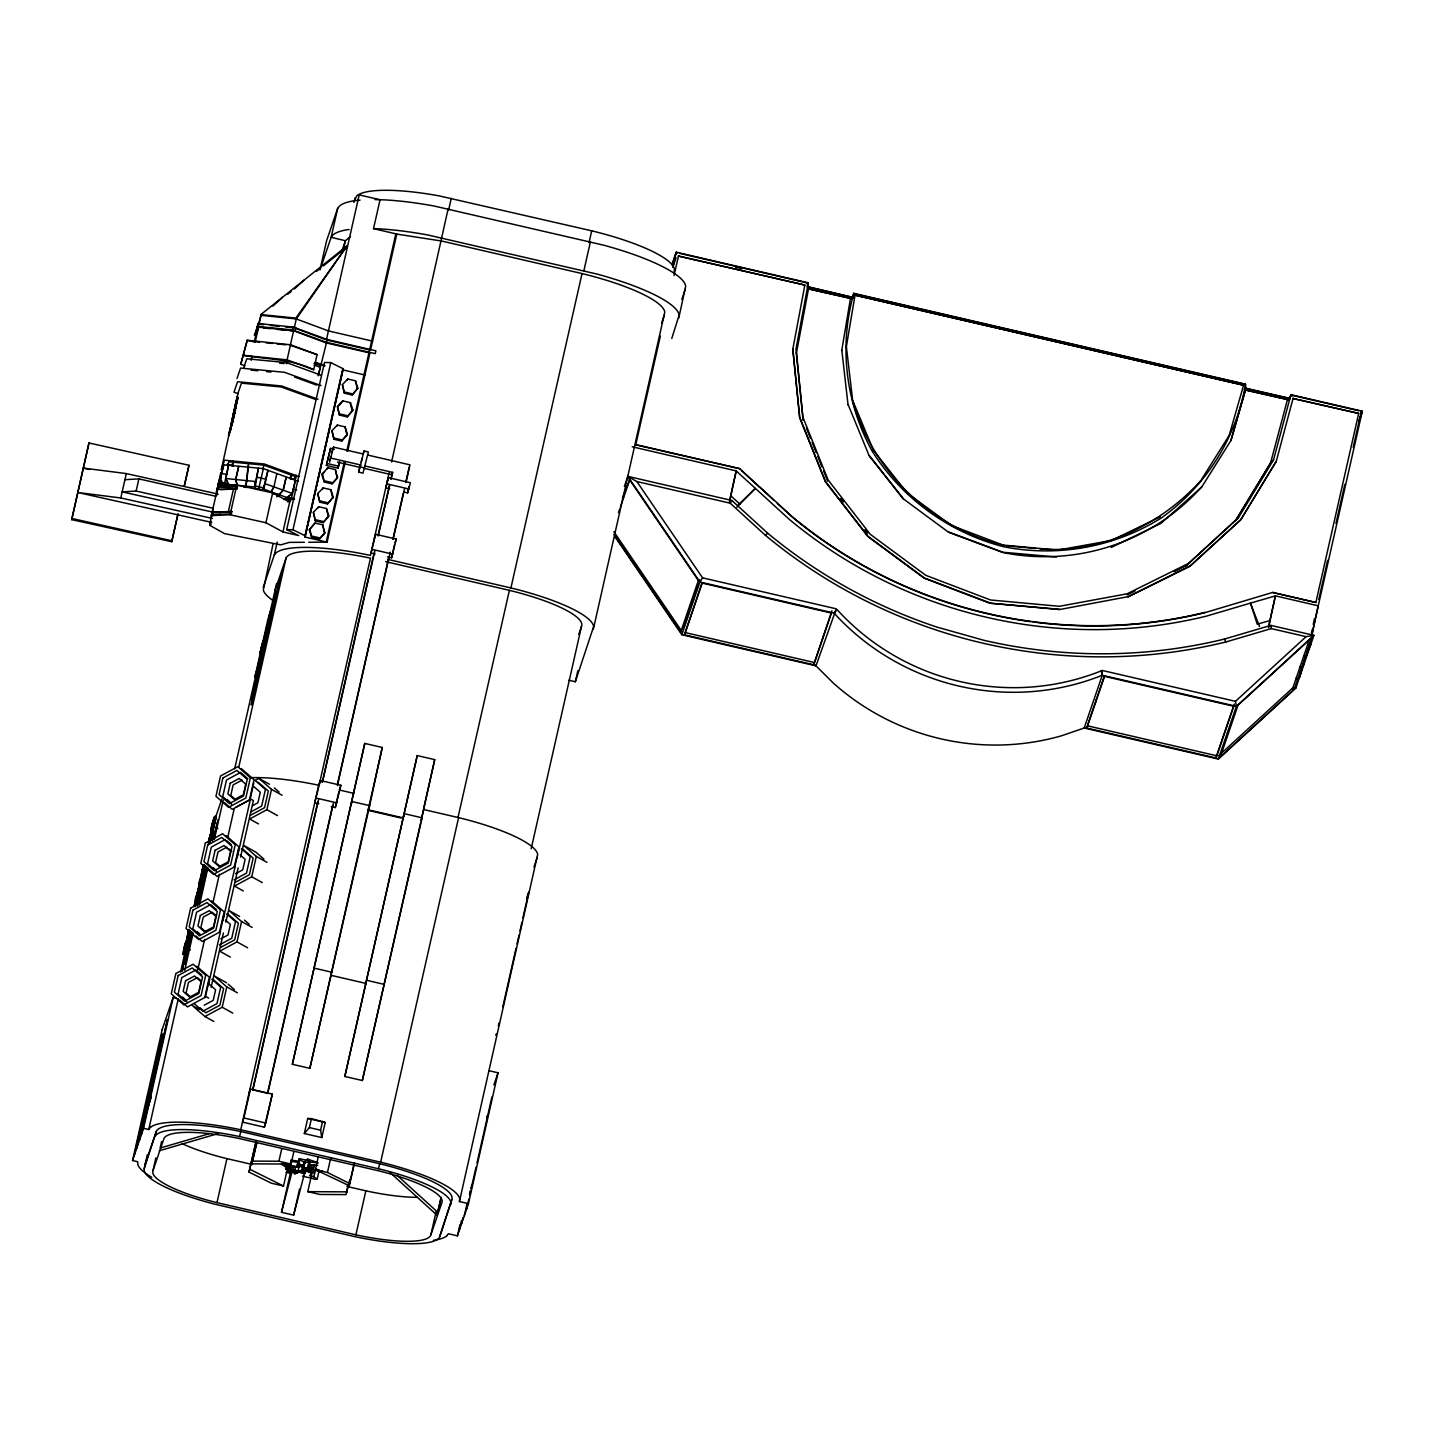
<?xml version="1.0" encoding="UTF-8"?>
<svg xmlns="http://www.w3.org/2000/svg" width="1434" height="1434" viewBox="0 0 1434 1434"><rect width="100%" height="100%" fill="white"/><g stroke="black" fill="none" stroke-linecap="round" stroke-linejoin="round"><path stroke-width="1.5" d="M1307.181 651.878L1309.063 646.34L1307.665 644.619M1300.082 672.582L1309.923 646.125A53.381 1.237 -77 0 1 1310.551 642.02M260.163 663.44L260.002 661.63L259.554 663.637C259.303 656.037 264.663 649.853 260.181 663.261M231.985 419.965L233.258 414.731L234.441 414.82L233.599 417.886L232.738 417.563M234.334 412.777L233.903 414.354L236.7 402.147L235.624 406.951M234.835 411.379L234.334 413.082L238.134 397.218L235.606 406.951M231.358 423.371L230.838 428.874L234.334 411.737M234.19 414.032L234.728 411.092M270.327 616.279L265.254 634.33L267.531 634.993L266.563 633.595L261.221 651.072M234.172 413.476L233.097 416.631L233.76 415.968M267.513 628.576L267.047 627.518L266.724 631.713M261.311 657.776C258.389 656.431 262.834 657.023 261.006 659.246M260.683 656.951L258.532 665.304L259.805 658.439L259.034 661.719L260.594 662.149M260.235 659.264L259.572 666.236L260.45 663.315L259.178 663.028L263.014 648.509L262.171 655.571M229.117 433.086L231.089 426.364L228.58 435.577L229.135 433.516M183.247 954.452C184.878 936.707 192.138 931.007 184.95 953.951C179.591 958.79 188.661 933.319 185.129 945.4M184.681 954.829L183.391 954.004M235.911 402.112L235.463 404.711L237.148 398.365M197.067 893.382C197.946 900.283 201.495 867.301 198.968 884.222M210.923 832.114C212.035 816.878 220.101 805.639 212.537 832.007C207.321 835.413 216.337 811.286 212.806 823.062M495.68 1035.151L496.325 1033.914M229.458 432.279L230.121 428.497M234.369 412.311L235.929 405.141L233.832 414.623L236.735 400.785M212.788 515.72L212.178 512.028L217.305 489.353L236.986 488.904L237.524 486.52L217.843 486.951L218.111 485.767L236.843 484.925L272.657 492.92L289.686 502.097M259.285 663.566L259.393 659.927L260.468 660.178C259.572 666.738 260.343 660.303 258.676 663.422L260.325 663.817M236.269 402.183L236.951 399.745M230.139 430.218L228.615 435.506M489.048 1070.696L498.046 1072.793L468.452 1203.628L459.436 1201.549L459.722 1199.003A92.152 20.309 12.7 0 0 380.655 1162.185L240.751 1129.759A95.809 21.116 12.7 0 0 150.445 1127.303M459.436 1201.549L537.678 854.467A92.152 20.309 12.7 0 0 458.593 817.631L423.622 809.529L421.058 820.857L434.717 759.626L417.24 755.575L365.509 984.513L365.885 983.401L330.913 975.299M568.832 680.236L575.339 681.742L593.658 626.479M593.371 629.096L664.784 312.11A96.436 21.241 12.7 0 0 582.043 273.571L441.6 241.02L395.802 233.957L346.759 451.154M674.159 271.976L674.464 269.359A96.436 21.241 12.7 0 0 591.722 230.82L439.252 195.902A100.075 22.048 12.7 0 0 356.887 195.705L353.678 202.015M671.775 338.478L679.142 315.068A111.189 24.503 12.7 0 0 597.351 274.145L427.655 234.943A114.774 25.292 12.7 0 0 377.375 228.759L373.521 228.651L380.064 199.738L359.199 194.899L326.396 339.93L370.546 350.165L396.806 234.047L373.521 228.651M678.802 317.972L685.685 286.155A111.189 24.503 12.7 0 0 603.893 245.232L434.197 206.03A114.774 25.292 12.7 0 0 383.918 199.846L375.009 199.595M265.828 633.989L264.932 638.363L265.953 638.704L266.204 636.839L265.129 636.588L260.414 652.649L260.934 650.462M230.946 425.45L230.265 430.128M233.581 415.932L231.967 421.829M232.756 421.13L232.577 422.779L234.011 415.197L233.258 415.752M231.824 421.453L233.258 414.784M259.93 660.393L260.056 659.371L260.163 661.164M259.052 673.908L265.075 644.368L259.124 673.926L260.02 667.276M254.732 487.004L255.503 481.394L254.732 487.004L239.406 485.517M233.527 416.559L232.38 420.628L234.28 414.623L233.401 413.494M234.029 415L235.158 409.228M265.666 636.714L265.398 638.578L266.365 634.115M260.432 651.359L262.547 651.878L259.787 661.397L259.375 660.447L259.608 663.942M259.787 661.397L259.572 661.845M235.104 407.758L235.785 403.115M232.344 420.037C234.997 412.293 230.193 428.479 231.699 421.435M232.595 420.628L232.989 419.176M230.677 430.415L232.684 419.212M232.72 419.678L233.115 418.226M232.326 419.194L231.95 423.191L233.15 415.86M235.266 405.732L233.222 414.336M235.194 409.497L235.481 408.278L233.903 414.354L235.033 411.379M235.319 408.385L233.903 413.171M229.368 434.377L229.476 433.158M254.212 694.952L259.948 667.258M236.574 399.71L235.588 405.284M260.002 661.63L259.733 665.519M262.117 653.133L260.074 652.9L260.934 649.548L263.121 651.018C259.679 666.541 260.163 654.621 261.615 653.259M263.014 648.509L261.257 658.17L260.002 659.013M262.924 647.469L261.382 647.11L261.741 646.053L263.211 646.393L263.659 649.19L261.329 647.415M471.804 1184.538L471.105 1188.947L476.016 1167.276M235.624 405.517L235.606 403.635M272.568 611.045L267.118 635.119L265.182 634.778L270.417 614.361M262.978 651.161L263.533 647.935M265.756 638.327L266.348 634.581L267.549 634.688M266.581 633.989L269.18 623.234L268.104 622.983L268.785 619.56M262.978 641.715L265.702 641.392L265.469 642.773L263.838 642.396L264.932 637.216L266.706 636.481L268.283 629.347M269.879 619.811L270.291 617.857L269.287 617.624M271.169 616.011L270.148 620.384L268.732 619.99M258.676 663.422L259.644 660.178L260.253 660.877M259.679 662.347L259.106 663.637L263.085 648.06M260.504 657.776L261.687 652.578M261.777 651.699L260.558 659.73C259.446 656.844 263.605 646.286 259.07 662.203M260.414 658.027L261.92 653.886L259.321 665.197M262.547 651.878L260.791 658.493L261.633 654.962M234.136 414.713L233.186 414.91M234.764 407.579L235.212 405.947M236.628 400.57L237.184 396.931M231.071 424.141L231.681 422.725M233.419 416.147L233.599 415.053M841.74 350.523L850.487 298.415L853.499 295.099M846.311 347.028L855.023 295.171L1243.583 385.226L1229.063 435.739M178.085 513.641L171.739 541.693L71.7 519.646L88.98 442.963L188.983 465.279L184.43 485.588M88.98 442.963L71.7 519.646M171.739 541.693L177.762 514.824M304.402 542.285L289.274 542.393L280.759 544.866L224.564 533.645L209.74 525.292L211.64 514.412L231.322 513.981L231.86 511.579L212.178 512.028L211.318 517.082M212.465 512.046L213.11 508.245L136.14 491.055L122.177 491.88L212.465 512.046L211.712 515.398M217.305 489.353L216.462 494.407L217.753 494.694M216.588 494.497L218.111 485.767M231.824 422.689L234.835 407.722M263.928 642.414L264.161 641.052L258.461 665.663L259.769 665.304M233.599 415.412L234.1 413.709M229.135 435.04L229.01 433.875M235.803 407.184L234.979 406.324L235.785 407.184L232.792 420.449L232.756 416.702M263.48 644.242L263.713 643.059L265.254 643.4M265.165 643.382L265.021 644.601L262.35 644.171L262.709 642.468L264.286 642.701M203.7 864.594L200.509 878.128L203.323 865.096L201.656 873.163L203.126 873.485M195.508 899.512C194.468 897.326 197.982 893.812 197.641 897.218M199.38 889.51L201.334 880.763L199.864 880.386M208.306 843.3C208.611 842.099 210.045 830.985 211.479 836.058M210.762 840.252L215.172 819.603L213.702 819.226M804.85 285.061L678.443 256.059L804.85 285.061L792.787 349.34L799.634 417.635L825.375 481.734L868.018 536.692L924.267 578.243L989.765 603.176L1059.475 609.575L1128.074 596.669L1190.095 565.964L1240.822 519.592L1276.368 461.121M796.408 353.248L808.543 288.592L808.023 284.613M232.487 418.405L233.778 415.968L232.81 419.14M237.166 398.509L237.327 396.232M235.75 407.399L234.925 406.521M187.047 938.625L186.277 941.977M198.609 893.203L202.337 877.805L200.868 877.429L197.229 892.844L198.806 893.454M215.405 819.979C218.183 816.107 213.182 814.96 213.953 819.656M258.694 663.279L260.683 663.781L259.662 667.652L256.471 677.278L255.001 676.938L255.646 673.765L257.188 674.123M257.098 674.105L256.543 677.296L256.991 674.518L255.539 674.177L267.549 621.065L269.018 621.406L263.892 644.529L264.214 642.683M271.098 610.705L271.635 607.944L273.177 608.303L272.639 611.063L271.098 610.705L265.577 634.76M1268.481 626.999L1275.435 595.881L1318.276 605.811A51.983 1.201 -77 0 0 1312.235 633.667M251.255 704.721L256.077 679.071L252.025 698.537M232.864 418.889L232.416 420.538M188.589 930.11L186.689 939.252L188.947 930.003M234.065 412.813L234.8 408.887M234.71 411.863L235.552 406.414L231.932 423.173M271.42 608.876L270.883 611.547L272.424 611.906L272.872 609.199L271.42 608.876L268.409 617.624L269.95 617.982M729.422 501.703L736.216 470.908L632.197 446.799M236.933 399.799L236.682 398.598M234.728 409.963L234.853 408.654L234.531 409.712M235.051 409.192L234.835 410.178M234.226 414.534L233.599 417.886M233.975 414.569L233.258 417.724M263.82 644.511L264.179 642.808M264.25 641.231L265.344 635.907L265.38 639.636M236.305 400.265L236.753 398.939M235.983 403.904L235.624 405.804M160.698 1047.412L159.766 1051.803L162.49 1040.475L161.558 1044.866M259.805 658.439L260.146 656.826M264.806 639.94L267.047 627.518M264.25 643.041L264.125 644.995L264.573 643.113M259.644 665.788L260.88 659.945L259.231 665.842M486.753 1118.717L487.363 1115.795L486.933 1117.068M194.11 906.109L196.404 895.676M186.223 948.053L187.262 943.088M188.661 937.029L188.123 939.629L189.611 933.642M189.001 929.357L187.818 934.305L189.288 934.645L190.077 930.845M196.261 903.151L197.39 898.347M202.104 878.038L202.499 875.869M203.52 871.603L204.56 866.638M262.35 644.171L262.745 642.342M262.512 648.724L263.067 646.537L262.512 648.724L263.695 648.957M267.71 626.622L270.094 615.76M261.436 657.22L262.494 652.237M263.282 648.903L263.533 647.326M264.609 642.575L265.81 634.921M268.463 627.429L269.377 623.593L268.301 623.342L266.921 629.096L268.104 629.885L265.971 638.596L264.896 638.453L270.578 615.311M271.349 615.491L268.158 626.819M271.205 616.817L264.698 644.565M233.061 416.756L232.631 418.943L233.33 417.043M209.346 838.352L210.242 834.516M200.419 884.563L201.334 880.763M210.798 838.693L211.354 836.13M214.258 823.403L215.172 819.603M259.249 661.271L260.63 655.195L260.11 657.202M264.824 640.371L262.207 653.904L264.824 640.371L266.24 641.07L263.444 654.191L260.432 653.42L259.751 654.711L261.741 646.053M265.971 638.596L266.903 634.24M263.444 654.191L266.061 640.657M231.806 424.052L231.053 427.368L232.738 419.821L231.86 420.736M233.652 413.064L234.907 413.046M231.071 427.386L232.559 420.413L232.272 421.345M181.831 969.993L190.579 931.042M251.344 704.739L256.023 682.512M228.974 434.394L229.046 433.409M231.501 423.908L231.43 424.303M364.774 743.421L292.357 1064.297L309.852 1068.348L369.649 805.639L382.251 747.472L364.774 743.421L292.357 1064.297M417.24 755.575L344.823 1076.468L362.318 1080.519L422.098 817.81L404.621 813.759L403.187 817.9L368.215 809.798M220.728 473.059L216.444 491.916L221.625 471.983M217.825 486.323L222.844 468.434M221.392 476.375L220.746 479.314L223.722 485.086L223.005 487.166L219.456 481.573L218.631 483.957L221.069 487.488L219.133 484.065L222.36 468.326M298.415 481.376L263.372 468.613L223.561 464.777L219.294 483.634L226.662 486.054M234.71 413.494L233.527 413.117L235.194 412.006L234.692 410.142M223.561 464.777L221.23 474.797L221.625 473.614L226.823 474.242M251.147 360.382L252.043 356.277M284.04 499.552L292.464 493.529L264.77 483.581L267.943 470.28L264.071 487.954L262.207 489.819L254.947 488.187L258.407 468.129L255.718 481.537L225.64 478.508L228.454 484.459L224.672 482.935L228.544 465.243L225.855 478.651L228.454 484.459L237.219 485.301L235.803 479.619L238.707 466.355L235.588 479.476L237.219 485.301M232.774 465.835L233.706 461.587M245.985 486.162C248.584 459.238 249.946 455.922 245.985 486.162L247.383 487.47L243.583 487.094M263.067 468.757L263.999 464.526M263.372 468.613L258.729 488.564M286.442 363.86L287.105 359.665M273.912 486.915L271.187 491.826L273.912 486.915L276.816 473.65M272.639 493.637L279.236 494.766L283.054 490.231L286.226 476.948L283.323 490.195L276.708 496.881M290.887 478.902L291.819 474.654M287.284 497.688L291.514 497.957L295.368 480.282L292.195 493.565L287.284 497.688L263.139 488.886L264.232 485.355M318.384 375.493L320.194 367.301L314.189 365.114M230.444 427.153L230.569 428.21M191.762 931.975L184.878 963.989L192.568 932.584M258.245 668.692L253.047 692.514L258.425 668.119M251.954 698.519L256.041 680.164M235.015 408.457L234.871 406.79M211.712 522.388L77.777 492.489L120.797 497.974L126.317 473.578L217.896 494.031M136.14 491.055L138.901 478.884L215.817 496.272M184.233 486.234L188.983 465.279M233.527 412.974L234.835 413.189M211.64 514.412L211.372 515.595L230.103 514.752L265.917 522.747L282.946 531.924L298.72 535.581L286.692 529.63L324.496 362.479L330.788 362.605L343.21 368.771L305.03 537.033L327.095 542.142L345.271 461.838M209.74 525.292L210.708 521.044M211.605 514.591L212.59 514.824L213.128 512.44L231.86 511.579M218.273 489.765L218.81 487.363L237.524 486.52M255.037 335.592L258.138 323.492L293.145 327.095L327.275 339.517L375.887 350.792L375.242 353.642L326.629 342.385L292.5 329.963L257.493 326.36L254.481 335.197L255.754 335.484L258.622 327.149L293.629 330.734L295.081 330.555L295.727 327.687L293.145 327.095L292.5 329.963L294.185 331.129L289.811 330.68M254.356 341.722L257.224 329.049M244.945 365.867L240.769 364.272L247.222 340.288L255.162 342.134L258.622 327.149L257.331 326.844L258.138 323.492L259.823 324.658M230.103 514.752L236.843 484.925M257.977 323.976L259.267 324.263L260.863 314.548L347.064 245.841L296.3 318.94L294.275 327.884L324.389 339.177M290.493 344.752L317.075 354.628L313.67 369.721L287.087 359.844L290.493 344.752L247.222 340.288L240.769 364.272M265.917 522.747L272.657 492.92M337.689 208.36L331.146 237.291L319.997 269.861L326.54 240.93L337.689 208.36L339.75 205.815A114.774 25.292 12.7 0 1 355.65 200.545L360.042 200.151M151.753 1177.278A95.809 21.116 12.7 0 1 137.772 1164.354L137.682 1161.737L132.537 1160.536L162.15 1029.666M134.204 1155.643L162.58 1033.968L136.696 1148.401M272.245 599.986A100.075 22.048 12.7 0 1 263.318 590.127L273.087 543.737M139.439 1140.353L167.509 1019.556L141.625 1133.971M132.537 1160.536L143.561 1128.307L173.173 997.472L176.597 998.261M263.211 587.402L274.27 555.083L277.228 541.998M343.407 249.462L345.397 240.733L350.488 236.52M354.162 201.925L355.058 197.982M180.612 972.019L187.012 943.662M187.997 939.306L189.969 930.576M195.4 906.593L198.358 893.507M199.344 889.152L201.334 880.422M202.319 876.066L204.291 867.337M209.705 843.353L215.638 817.183L221.84 799.061M196.458 905.033L205.295 866.011M191.367 931.67L182.19 971.194M197.265 905.643L206.084 866.638M211.963 840.611L213.935 831.953L211.174 840.001M197.659 905.947L206.478 866.943M212.375 840.933L218.076 819.854L213.648 839.374M282.946 531.924L290.672 497.723M294.615 480.3L295.601 475.945M318.294 375.69L327.275 339.517L326.396 339.93M198.95 904.406L207.285 867.552M143.561 1128.307L148.724 1129.49L178.318 998.656M184.735 970.316L193.124 933.247M199.541 904.89L207.912 867.821M214.329 839.482L223.22 800.226M260.432 653.42L259.733 656.073M263.282 640.801L262.798 642.862M145.479 1165.878A87.886 19.359 12.7 0 1 145.372 1163.44L156.36 1131.336A87.886 19.359 12.7 0 1 240.751 1131.534L379.651 1163.727A84.283 18.57 12.7 0 1 451.746 1199.81L439.629 1236.933A87.886 19.359 12.7 0 1 355.256 1236.735L216.337 1204.542A87.886 19.359 12.7 0 1 144.242 1168.477L147.344 1154.711M234.674 768.767L267.208 624.919M268.194 620.563L276.583 583.513M258.461 665.663L259.303 663.422L255.001 676.938M267.584 633.111L268.086 631.068L266.545 630.709L265.487 636.32L266.007 634.366M256.614 675.575L261.884 652.99L260.199 652.398L260.916 651.645M266.473 634.473L265.505 637.556M260.235 654.012L262.547 654.549L260.97 658.152M267.047 635.101L259.554 668.495L258.012 668.136M144.242 1168.477L156.36 1131.336M238.761 767.19L286.101 557.951A87.886 19.359 12.7 0 1 370.474 558.149L319.19 784.81M305.406 535.904L292.984 529.738L330.788 362.605M197.802 969.671L204.668 939.27M213.021 902.362L219.402 874.148M227.755 837.241L234.136 809.027M153.026 1170.503L164.014 1138.417A78.942 17.387 12.7 0 1 238.958 1138.453L377.877 1170.646A75.285 16.581 12.7 0 1 441.833 1202.803L430.845 1234.889A75.518 16.634 12.7 0 1 355.901 1234.835L216.982 1202.642A75.482 16.634 12.7 0 1 153.026 1170.503L155.858 1157.937M161.594 1141.554L160.124 1148.06L208.772 1133.828M305.012 535.689L342.816 368.556M250.394 777.694L245.806 798.021L228.58 807.342L215.942 796.318L220.531 775.991L237.775 766.67L250.394 777.694A95.809 21.116 12.7 0 1 318.689 785.223L320.302 780.508L340.898 785.276L335.305 807.593L331.182 806.643M305.03 537.033L343.21 368.771M204.739 997.58L209.346 977.253L196.709 966.229M219.527 932.225L224.134 911.899L211.497 900.875M234.262 867.104L238.869 846.777L226.231 835.753M209.095 980.569L205.331 997.168L187.513 1006.901L179.626 1000M223.883 915.215L220.119 931.813L202.302 941.546L195.992 936.026M238.618 850.093L234.853 866.692L217.036 876.407L204.399 865.383M253.782 783.036L250.036 799.634L235.965 807.234M208.217 985.66L220.495 931.383M222.951 920.52L235.23 866.261M237.202 857.568L250.466 798.953L253.37 800.566L240.607 857.012M339.625 461.873L337.994 468.147L326.396 465.458L330.483 448.412L334.355 449.308M326.396 465.458L330.483 448.412M329.766 460.511L330.591 456.854M211.139 987.255L223.417 932.996M225.873 922.134L238.152 867.875M329.623 462.142L333.495 447.121L363.304 454.022M337.994 468.147L339.446 461.676M308.722 542.267L326.181 542.124L344.303 461.981M347.727 450.993L369.9 353.015L325.751 342.78L293.629 330.734L290.313 345.289L317.075 354.628M199.398 1009.446L192.335 1005.539L204.972 1016.545L222.198 1007.242L226.787 986.915L214.168 975.891L226.518 982.738M230.336 957.07L219.743 951.19L236.986 941.887L241.575 921.56L228.956 910.536L239.55 916.416M243.314 890.962L234.477 886.069L251.721 876.766L256.31 856.439L243.69 845.415L256.041 852.262L263.946 859.145M258.478 823.887L249.659 819.011L266.885 809.69L271.492 789.363L258.855 778.357L255.019 780.419M362.892 454.399L364.075 450.957L368.359 451.961L362.981 473.112L358.679 472.127L360.042 466.122M361.26 461.891L362.085 458.235M358.679 472.127L364.075 450.957M216.982 1202.642L226.948 1158.636A75.482 16.634 12.7 0 1 181.975 1143.579M448.143 208.79L391.59 462.035M389.152 472.862L370.474 555.388L358.446 553.004A100.075 22.048 12.7 0 0 276.099 552.825L274.27 555.083M448.591 210.135L451.28 198.268M240.751 1129.759L318.689 785.223M155.23 1136.373A87.886 19.359 12.7 0 1 239.603 1136.57L240.751 1131.534M375.134 553.954L371.012 553.004L375.654 534.308L396.25 539.076L391.607 557.772L387.485 556.822M389.743 488.743L385.764 487.829L388.506 477.665L410.393 482.738L407.65 492.902L403.671 491.97M243.905 1117.964L250.448 1089.033L272.317 1094.106L265.774 1123.037L264.358 1127.178L242.471 1122.105L243.905 1117.964L265.774 1123.037M318.832 803.775L314.709 802.825L320.302 780.508M252.581 1090.091L317.739 802.054M322.184 782.426L374.023 553.309M377.967 535.85L389.331 485.66M390.801 479.117L392.611 472.378L365.114 466.014M318.545 799.688L252.904 1089.894L267.782 1093.335L333.459 803.094M322.507 782.229L374.83 550.943M378.289 535.653L389.636 485.481M391.123 478.92L392.611 472.378M287.732 1167.384L283.52 1186.026L271.385 1183.211L249.014 1172.098L256.041 1141.034M249.014 1172.098L256.041 1142.432M267.459 1093.533L332.634 805.478M337.582 783.645L388.919 556.697M392.88 539.238L403.241 493.404M405.714 482.487L409.174 467.215M293.862 1151.61L291.048 1164.049L251.828 1163.852L256.525 1143.149M337.402 785.635L390.227 552.144M393.185 539.041L404.549 488.851M406.037 482.308L409.981 464.849L367.606 455.026M251.828 1163.852L256.991 1142.468M391.607 557.772L394.529 544.848M335.305 807.593L338.854 791.944M264.358 1127.178L272.317 1094.106M407.65 492.902L409.066 486.61M252.778 1161.11L278.913 1161.235L281.727 1148.813M285.599 1168.71L286.746 1163.673L288.27 1165.197L287.374 1169.302L285.599 1168.71L287.374 1169.302M309.852 1068.348L382.251 747.472M287.302 1171.99L288.431 1166.953L290.564 1166.935L289.417 1171.972L287.302 1171.99L290.564 1172.492L291.694 1167.473L288.431 1166.953M288.359 1171.972L289.489 1166.953L288.109 1166.326M290.564 1162.651L291.138 1160.142L298.702 1161.164L299.15 1162.454L290.708 1161.397L291.138 1160.142M305.209 1170.682L293.647 1215.118L281.512 1212.304L290.331 1173.335L286.101 1172.349M292.679 1171.47L293.809 1166.434M297.68 1170.377L297.107 1172.887L294.508 1171.686L295.637 1166.649L299.294 1167.097L299.276 1158.636L307.306 1160.393L308.776 1162.149L303.578 1162.454M290.69 1167.724L296.766 1166.702L297.627 1162.92M304.313 1133.523L307.718 1118.448L311.411 1118.628L325.213 1122.499L321.79 1137.574L304.313 1133.523L309.385 1127.59L311.411 1118.628M298.702 1161.164L299.276 1158.636M297.806 1172.904L293.128 1172.438L295.01 1174.177L298.093 1171.65L302.789 1172.098L303.363 1169.588L306.302 1167.76L304.259 1171.184L310.031 1172.008L311.178 1166.989M298.451 1170.879L298.864 1163.709L303.434 1165.842L304.277 1162.078L307.593 1159.138L317.004 1162.329M301.427 1171.345L294.777 1170.431L301.427 1171.345L302.986 1164.426M307.593 1159.138L309.941 1161.952L308.238 1169.499L303.506 1168.674L304.922 1162.382M293.647 1215.118L299.527 1189.127M304.044 1172.564L304.833 1168.674M305.245 1171.901L305.532 1170.646M308.238 1169.499L307.342 1168.441L309.045 1160.895M307.539 1170.556L308.955 1164.265M308.686 1172.134L309.457 1168.782M310.031 1172.008L310.766 1164.533M319.441 1170.467L315.534 1169.266L318.868 1171.614L317.165 1179.16L314.53 1179.286L311.572 1178.156L310.12 1175.683L311.841 1168.136M321.79 1137.574L320.589 1130.189L322.614 1121.227M312.755 1167.921L310.192 1167.043L310.891 1168.244L312.755 1167.921L314.566 1165.089L312.845 1171.739L314.673 1173.03L310.981 1171.901L312.845 1171.739M349.824 1179.411L346.06 1194.594L319.925 1194.468L307.79 1191.654L312.003 1173.012M317.165 1179.16L313.831 1176.812L318.133 1157.238M344.823 1076.468L365.885 983.401M327.454 1172.474L315.319 1169.66L349.125 1185.667L349.824 1183.606L327.454 1172.474L330.734 1157.973M423.55 809.045L434.717 759.626M362.318 1080.519L420.574 823.026M346.526 1192.514L348.408 1184.233M349.125 1185.667L353.804 1164.946M349.824 1183.606L354.521 1162.884M355.901 1234.835L365.849 1190.829A75.518 16.634 12.7 0 0 417.312 1197.336M450.617 1204.829A84.283 18.57 12.7 0 0 378.522 1168.764L379.651 1163.727M458.109 817.004L509.393 590.342L385.674 561.662M380.655 1162.185L458.593 817.631M593.64 626.479A96.436 21.241 12.7 0 0 510.916 587.94L582.043 273.571M589.033 242.669L591.704 230.82M583.889 270.685L590.432 241.754M430.845 1234.889L436.061 1211.838M389.474 1172.026L437.012 1215.19L440.919 1197.856M437.012 1215.19L441.385 1197.282M439.629 1236.933L451.746 1199.81M531.189 848.731L581.487 626.407A84.283 18.57 12.7 0 0 509.393 590.342M575.339 681.742L577.812 670.825M502.814 1006.758L516.043 948.232M517.029 943.895L519 935.219M519.968 930.899L521.94 922.223M522.908 917.885L528.805 891.876L526.726 897.917M672.797 267.351L676.221 252.205L808.346 282.839L795.942 349.233L803.13 420.216M635.818 444.594L739.836 468.703L635.728 444.863L660.357 336.094M674.016 275.597L678.533 255.79M446.655 1235.929L448.412 1233.742L457.428 1235.839L459.884 1224.923M459.095 1230.964L461.389 1220.782M461.569 1223.722L462.949 1217.609M464.329 1215.674L467.09 1203.467M466.516 1209.292L468.81 1199.129M469.725 1195.06L470.657 1190.991M477.002 1162.938L491.916 1096.974M684.484 634.814L702.194 583.1L831.433 613.053L813.723 664.767L684.484 634.814L701.997 582.885M806.571 283.627L808.346 282.839L807.109 286.459L853.929 297.663L807.611 286.925M850.487 298.415L808.435 288.861L852.262 298.72L853.786 293.361L854.987 294.848L1243.69 384.939L1245.465 384.133L1245.949 388.273L1230.981 440.435L1201.8 486.915L1160.877 523.428L1111.189 547.483M813.723 664.767L831.953 610.776M822.65 638.722L823.152 636.445M1086.829 728.06L1104.539 676.346L1233.778 706.281L1216.068 757.994L1086.829 728.06L1087.348 725.783L1216.588 755.736L1234.28 704.022M1095.737 702.015L1096.257 699.738M1292.088 396.16L1290.905 394.673L1289.22 399.996L1245.501 389.851L1230.892 440.722M1216.068 757.994L1216.588 755.736M1315.874 602.495L1273.051 592.565L1315.874 602.495L1358.679 413.422L1293.02 398.491L1358.679 413.422M1360.525 412.006L1362.3 411.217L1318.169 606.134A53.381 1.237 -77 0 0 1311.967 634.706M1318.796 599.43L1327.633 560.336M1335.986 523.41L1344.841 484.316M1353.194 447.408L1361.045 412.651M260.809 651.036L263.103 650.66M267.907 626.228L269.018 621.406M269.861 617.731L276.421 590.718L269.843 617.982L273.177 608.303L270.076 617.086M262.35 651.394L263.193 649.082M276.35 590.7L272.46 607.998L282.193 570.857M234.549 411.683L235.015 410.285L235.194 411.97M234.334 412.867L234.961 410.196M210.493 834.947L211.264 831.595L208.916 841.561M196.655 896.107L197.426 892.755L194.128 906.7M211.945 835.269L212.608 832.527M198.107 896.447L198.878 893.059M235.57 408.636L234.638 412.49M232.684 421.22L231.914 420.52M213.218 822.309L212.035 827.275L213.505 827.615L214.67 822.65M208.575 842.565L209.758 837.599M201.656 873.145L202.839 868.197M195.92 898.777L194.737 903.725L196.207 904.065M199.38 883.487L200.868 877.429M185.542 944.648L184.359 949.595L185.828 949.935M203.52 871.836L204.291 868.52M196.601 902.416L197.372 899.1M205.026 865.867L202.158 877.895M189.288 934.645L190.077 931.347M196.53 903.062L198.663 893.723M200.832 883.81L201.692 880.225M263.175 646.232L263.462 648.365M267.925 627.303L268.839 623.467L267.943 626.873M262.924 648.777L261.58 655.912M268.857 624.023L265.935 636.302L266.563 633.595M269.753 619.954L270.703 615.903M282.283 570.875L268.266 630.368M265.236 642.593L264.77 644.583L262.476 643.615M265.218 638.202L265.953 634.473M232.917 420.359L231.86 421.166M187.137 943.16L185.828 942.21M261.848 653.115L262.476 650.821M233.993 413.422L234.334 412.06M256.74 676.436L255.198 676.077L259.142 663.422M267.244 634.886L271.671 616.925M498.369 1025.902L499.086 1022.944M271.635 607.944L267.531 621.245L268.983 621.585M259.482 668.477L260.54 664.157L259.034 663.834L259.608 662.616M267.495 633.093L268.015 631.05M234.262 413.799L232.702 418.871L234.208 412.562M235.445 410.321L234.387 409.048M235.499 410.411L234.567 411.307M269.341 620.133L269.592 619.183M268.714 623.127L269.126 619.811L270.201 620.062M261.185 655.159L261.651 652.255L260.97 653.796M281.512 1212.304L292.518 1169.983M266.957 628.451L268.301 623.342M268.481 626.999L269.377 623.593M262.225 652.703L260.737 658.367M261.167 655.32L260.647 657.328L261.526 656.844M1289.22 399.996L1290.457 396.358L1287.481 399.53L1270.524 463.128L1235.678 520.47M1185.936 565.946L1238.438 517.692L1273.535 459.92L1290.905 394.673L1362.3 411.217L1359.02 420.771M1293.11 398.222L1276.26 461.389L1240.733 519.861L1190.005 566.251L1127.984 596.938M264.268 639.815L265.129 636.588M259.034 661.719L259.375 660.447M266.222 632.537L266.921 629.096M266.76 632.663L267.477 629.221M267.298 632.788L268.104 629.885M212.537 832.007L211.067 831.684M202.337 877.769L200.509 878.038L202.23 878.397M188.499 938.929L186.671 939.198L188.392 939.557M147.128 1107.55L138.811 1135.28L147.039 1108.858M151.072 1096.544L144.045 1120.008L151.341 1096.562M1287.481 399.53L1245.393 390.138M342.385 384.653L344.393 393.185L352.119 394.977L357.837 388.22L355.453 380.799L347.727 379.006L342.385 384.653L344.393 393.185M337.438 406.521L339.446 415.089L347.171 416.864L352.889 410.106L350.505 402.685L342.78 400.893L337.438 406.521L339.446 415.089M347.351 380.135L347.727 379.006M331.971 430.702L333.961 439.288L341.686 441.08L347.422 434.287L345.038 426.866L337.313 425.073L331.971 430.702L333.961 439.288M342.78 400.893L338.388 406.252M336.918 426.221L337.313 425.073M321.915 474.618L327.651 467.789L335.377 469.581L337.349 478.185L332.025 483.832L324.299 482.039L321.915 474.618L324.586 471.786M355.453 380.799L357.46 389.349M317.756 493.547L319.746 502.151L327.472 503.943L333.208 497.114L330.824 489.693L323.098 487.901L317.756 493.547L319.746 502.151M352.119 394.977L357.837 388.22M327.239 468.972L327.651 467.789M313.365 512.35L315.372 520.901L323.098 522.693L328.816 515.935L326.432 508.514L318.707 506.722L313.365 512.35L315.372 520.901M350.111 403.814L350.505 402.685M324.299 482.039L322.309 473.435M347.171 416.864L352.889 410.106M322.704 489.102L323.098 487.901M309.296 529.827L315.014 523.052L322.74 524.844L324.729 533.412L319.388 539.041L311.68 537.248L309.296 529.827L315.014 523.052M345.038 426.866L347.028 435.434M318.33 507.851L318.707 506.722M341.686 441.08L347.422 434.287M311.68 537.248L309.672 528.698M335.377 469.581L337.349 478.185M332.025 483.832L337.761 477.02M330.824 489.693L332.796 498.315M327.472 503.943L333.208 497.114M326.432 508.514L328.44 517.065M323.098 522.693L328.816 515.935M322.74 524.844L324.138 531.548M319.388 539.041L325.124 532.265M236.986 378.54L240.571 368.072L284.595 372.32L321.019 385.585M258.425 323.708L261.293 315.355L296.3 318.94L328.422 330.913L372.589 341.149L371.675 341.113M243.529 368.269L246.773 358.787L286.585 362.623L321.144 375.224M235.122 408.905L235.929 406.503M233.527 414.569L233.939 415.573M231.896 423.604L232.702 421.22M223.256 467.251L223.65 466.068M218.38 483.079L219.294 482.003M218.326 486.431L220.262 479.207M227.522 465.96L228.938 461.784L263.999 465.172L296.193 476.895L294.759 481.071M232.165 464.562L233.401 460.959M341.937 250.825L345.397 240.733L331.146 237.291L333.208 234.728A114.774 25.292 12.7 0 1 349.107 229.476M290.277 477.63L291.514 474.027M296.085 475.048L294.651 479.207L290.277 478.795M286.101 557.951L275.113 590.037A87.886 19.359 12.7 0 0 275.203 592.475M261.257 648.043L261.615 646.555M261.651 647.559L262.046 646.662M262.87 647.845L263.211 646.393M266.634 636.463L267.602 633.828M263.623 647.343L261.58 652.434L262.583 652.667M261.544 654.316L260.128 654.334M264.914 644.87L263.444 644.529M263.856 648.24L262.386 649.602M259.16 663.207L259.59 661.916M331.415 453.18L333.495 447.121M258.801 666.057L260.163 664.534M256.65 676.418L259.662 667.652L258.192 667.312M197.874 896.053L196.207 896.34M162.132 1029.702L173.173 997.472M387.18 481.537L388.506 477.665M374.435 537.911L375.654 534.308M395.031 542.679L396.25 539.076M340.898 785.276L339.284 789.991L353.678 793.325L353.105 794.974M249.014 1093.192L250.448 1089.033M351.115 804.635L352.155 801.588L369.649 805.639L368.036 810.335L400.946 817.972M675.826 253.854L672.098 264.734L673.586 265.057L676.059 257.833M661.683 322.919L664.48 314.727M681.813 299.383L685.344 289.041M620.384 507.062L630.297 478.114L622.41 498.315L623.665 497.49M618.484 512.601L619.739 508.98M578.727 634.42L581.487 626.407M533.95 867.068L537.392 856.994M493.923 1084.875L498.046 1072.793M469.474 1193.733L470.567 1190.543M457.428 1235.839L468.452 1203.628M613.86 534.344L680.648 632.197L698.358 580.483L699.613 579.677M682.62 629.311L698.914 581.738M702.57 577.848L836.273 608.823L815.982 665.842L681.867 634.76L699.935 582.007L702.57 577.848L636.857 481.555L627.823 476.357L624.74 485.355A51.983 1.201 -77 0 1 624.346 486.359M774.037 500.448L739.836 468.703M855.023 295.171L1243.583 385.226M989.765 603.176L1059.565 609.307M1306.105 636.66L1235.463 701.334L1102.28 670.467L1102.28 675.253L1084.212 728.006L1218.326 759.088L1295.834 688.123L1313.902 635.352L1270.829 625.385L1224.511 639.044A511.508 498.799 18.9 0 1 983.832 640.281L936.958 627.088A511.508 498.799 18.9 0 1 767.674 533.179L731.842 500.466L627.823 476.357L699.935 582.007L834.05 613.089A237.542 231.645 18.9 0 0 1102.28 675.253L1236.395 706.335L1313.902 635.352L1306.105 636.66L1271.277 628.594L1225.783 642.002A515.451 502.635 18.9 0 1 765.433 535.33L730.229 503.209L636.857 481.555M1088.03 723.776L1104.377 676.041M1218.326 759.088L1236.395 706.335L1235.463 701.334M1220.316 756.919L1238.026 705.205L1311.913 637.538L1294.203 689.252L1220.316 756.919L1218.972 755.503L1292.859 687.854L1309.403 639.528M1358.787 421.919L1361.888 412.849M1304.582 659.461L1303.452 665.394M263.139 488.886L264.77 483.581M730.229 503.209L731.842 500.466M1235.839 520.237L1270.632 462.841L1273.535 459.92M1200.473 481.179L1229.153 435.452M260.863 314.548L295.87 318.115L347.064 245.841M148.724 1129.49L150.48 1127.303M834.05 613.089L837.097 609.629A233.778 227.97 18.9 0 0 1101.204 670.879L1102.28 670.467M267.333 629.902L268.606 627.949M736.789 507.242L755.359 488.367L737.668 505.593M1238.438 517.692L1186.061 565.731L1174.159 571.772M765.433 535.33L767.674 533.179M1200.563 480.892C1160.16 525.149 1100.47 554.241 1039.883 548.828M1201.907 486.646C1152.04 542.518 1076.145 567.201 1002.85 552.538L948.627 532.301L903.689 499.104L869.291 455.564M272.89 306.105L282.426 297.376M287.804 294.221L291.12 291.586M294.436 288.933L303.972 280.204M316.466 271.402L319.907 268.66M323.349 265.899L347.494 246.666M626.138 487.417L627.393 486.592M680.648 632.197L681.903 631.39L613.86 531.673M303.434 1165.842L299.581 1165.842M242.095 780.06L233.15 784.9L230.766 795.458L235.678 799.76M252.545 805.693L257.905 802.789L260.307 792.231L253.746 786.513M251.111 811.769L261.669 806.069L265.415 789.471L255.109 780.472M250.502 815.283L264.573 807.683L268.319 791.084L258.012 782.086M225.389 839.482L211.318 847.082L207.571 863.68L216.409 871.388M226.93 847.135L217.986 851.975L215.584 862.533L220.513 866.817M235.57 873.718L242.74 869.864L245.124 859.289L240.213 855.005M234.172 879.777L246.487 873.127L250.251 856.528L241.396 848.82M235.337 882.34L249.391 874.74L253.155 858.141L242.83 849.143M220.836 938.858L228.006 934.986L230.39 924.428L225.479 920.126M219.438 944.916L231.752 938.248L235.517 921.668L226.662 913.942M220.585 947.462L234.656 939.862L238.42 923.263L228.096 914.283M204.273 1005.18L213.218 1000.34L215.602 989.783L209.041 984.047M1188.32 563.508L1127.052 593.819L1059.385 606.295L990.536 599.986L925.826 575.357L870.259 534.308L828.135 480.031L802.699 416.702M1127.196 594.859L1135.047 590.987M1160.303 516.814L1111.44 540.475L1057.629 550.118L1003.065 545.045L951.549 525.525L907.256 493.153L873.431 450.33L852.621 400.265L846.401 346.759M287.374 501.828L290.959 500.197L286.244 499.606L286.549 498.691L294.167 499.426M300.208 1170.753L301.696 1170.09M322.363 1170.682L318.868 1171.614M1085.287 727.647L1061.285 735.857A237.542 231.645 18.9 0 1 833.262 683.014L815.175 665.053M297.053 1165.43L298.577 1164.964M1291.729 689.36L1295.834 688.123M1273.141 592.296L1205.08 612.623A462.411 450.921 18.9 0 1 1032.964 621.962M159.174 1150.803L218.416 1133.487M1269.735 620.581L1257.242 624.202L1250.484 603.122L1206.191 616.19A466.444 454.847 18.9 0 1 789.614 519.646L736.216 470.908A51.983 1.201 -77 0 0 730.175 498.763M265.738 479.153L256.686 477.128M293.163 489.155L296.48 490.231M255.682 332.706L254.481 335.197L255.754 335.484M303.506 1168.674L307.342 1168.441M124.937 479.673L138.901 478.884M220.298 489.675L236.986 488.904M212.59 514.824L220.926 514.447M307.79 1191.654L347.01 1191.851M673.89 263.713L672.295 263.695L676.221 252.205L677.601 252.886M286.692 529.63L292.984 529.738M363.985 374.991L364.899 375.009L342.834 369.9M326.181 542.124L327.095 542.142M1006.776 545.888L1035.473 548.433M1056.589 557.019L1002.94 552.251L948.716 532.014M279.63 363.125L284.004 363.555M251.075 370.115L257.708 370.761M266.563 371.603L270.972 372.033M224.672 482.935L219.689 482.451L226.697 484.997M254.535 485.821L264.071 487.954M259.267 324.263L263.641 324.729M270.201 325.393L278.949 326.307M285.527 326.97L292.088 327.651M263.551 327.992L270.112 328.655M276.69 329.336L285.438 330.232M255.324 341.686L259.518 342.117M265.828 342.762L272.496 343.443M276.959 343.909L285.868 344.823M287.087 359.844L243.816 355.381C266.742 359.468 291.676 358.841 313.67 369.721M308.202 1171.112L311.465 1171.488M309.941 1161.952L318.276 1162.956M303.918 1162.508L305.639 1162.705L299.706 1159.945M317.703 1165.484L309.368 1164.462L314.279 1166.362M294.508 1171.686L290.833 1171.237L297.107 1172.887M126.317 473.578L83.297 468.093L89.643 469.51M288.27 1165.197L281.476 1164.211L287.535 1168.226M301.068 1166.989L304.564 1167.509M320.087 1171.112L313.419 1170.126L316.86 1169.248L318.975 1170.305M305.729 1170.287L309.35 1170.825M296.766 1166.702L289.847 1165.161L290.134 1163.906L289.417 1166.416L289.704 1165.143L281.673 1163.494M120.797 497.974L212.375 518.427M210.045 523.84L211.336 524.127M71.897 518.481L171.883 540.815M233.258 414.139L234.531 414.48M1245.949 388.273L1289.668 398.293M679.752 253.37L806.75 282.803M855.166 294.024L1243.87 384.115M1292.285 395.336L1358.572 410.698M735.534 267.172L741.987 268.678M1244.73 388.238L1288.933 398.473M807.432 287.75L851.635 298.003M1244.551 389.062L1288.754 399.297M314.261 363.286L325.016 365.778L315.372 362.175M314.171 363.752L320.678 365.258L314.978 362.623M344.769 392.074L352.495 393.866M1004.571 545.691L1002.975 545.314C930.738 526.834 873.163 472.431 852.531 400.534M339.822 413.942L347.548 415.735M334.355 438.123L342.081 439.915M331.003 458.109L360.83 465.01L360.006 467.394L337.546 462.178M360.454 466.982L364.738 467.968M364.308 468.38L391.787 474.762M327.077 463.487L338.657 466.175M387.09 483.939L408.977 489.012M324.693 480.856L332.419 482.649M320.14 500.968L327.866 502.76M315.749 519.771L323.475 521.564M372.248 549.401L392.844 554.169M312.056 536.119L319.782 537.911M387.754 559.385L510.916 587.94M685.004 632.537L814.243 662.49M268.624 616.745L270.166 617.104M268.965 619.04L270.058 619.291M267.029 629.634L268.445 629.849M266.186 631.587L267.262 631.838M266.258 632.107L267.8 632.466M266.043 632.752L267.71 633.129M264.932 637.216L266.276 637.736M265.344 639.026L266.383 639.277M265.003 640.801L266.24 641.07M262.171 645.569L263.408 645.856M261.597 647.057L263.103 647.415M260.432 651.861L262.422 652.434M262.046 653.528L263.282 653.814M260.092 653.725L261.938 654.155M260.63 654.729L262.422 655.033M260.558 655.015L261.562 655.248M260.128 657.722L261.275 657.955M260.199 658.242L261.203 658.511M259.518 659.64L260.486 659.927M258.998 662.472L260.002 662.705M316.322 798.111L336.918 802.879M214.598 816.591L216.104 817.004M214.508 816.932L216.068 817.237M213.576 819.585L215.1 819.997M213.487 819.889L214.957 820.23M213.343 820.499L214.813 820.84M215.315 827.92L217.878 828.511M211.174 831.29L212.626 831.612M211.031 831.828L212.644 832.294M210.117 834.875L211.64 835.287M203.323 865.096L204.793 865.473M204.668 865.795L203.198 865.455L204.721 865.867M203.126 865.76L204.578 866.1M202.965 866.369L204.435 866.71M200.796 877.16L202.248 877.5M200.652 877.716L202.23 878.092M199.738 880.745L201.262 881.175M199.667 881.05L201.119 881.39M199.505 881.659L200.975 882M198.197 888.453L199.667 888.775M197.336 892.45L198.788 892.79M196.046 896.949L197.516 897.29M186.958 938.32L188.41 938.661M314.458 968.201L331.953 972.252M366.925 980.354L384.42 984.423M186.814 938.876L188.392 939.252M186.026 941.546L187.495 941.923M185.9 941.905L187.424 942.335M187.854 949.308L190.417 949.9M183.498 953.61L184.95 953.951M183.355 954.166L184.807 954.506M183.713 961.389L186.277 961.999M307.718 1118.448L325.213 1122.499M309.385 1127.59L320.589 1130.189M239.603 1136.57L378.522 1168.764M278.913 1161.235L291.048 1164.049M226.948 1158.636L252.294 1164.516M302.466 1176.149L310.909 1178.103M346.831 1186.42L365.849 1190.829M310.12 1175.683L313.831 1176.812M294.723 377.124L316.806 385.172M318.025 399.244L281.602 385.979L237.578 381.731L233.993 392.199L238.008 393.669M315.821 399.566L281.261 386.983L241.45 383.129L238.205 392.611L221.32 469.671L224.564 460.189L264.376 464.042L298.935 476.626M227.414 464.096L233.401 466.283M291.514 497.957L294.562 499.068M989.872 602.907L924.356 577.974L868.108 536.424L825.464 481.466L799.724 417.366L792.877 349.071M299.598 1170.879L305.299 1173.048L302.915 1173.514L298.093 1171.65M234.531 489.012L233.563 488.618L228.436 511.293L229.404 511.687M289.417 1171.972L290.564 1172.492M249.946 1169.355L283.52 1186.026M258.855 778.357L269.449 784.219M271.492 789.363L282.086 795.243M266.885 809.69L277.479 815.57M256.31 856.439L266.903 862.3M251.721 876.766L262.314 882.627M241.575 921.56L252.169 927.422M236.986 941.887L247.58 947.749M226.787 986.915L237.381 992.776M205.761 996.505L208.683 998.118M222.198 1007.242L232.792 1013.103M204.972 1016.545L213.791 1021.438M257.493 326.36L259.178 327.544M311.877 1168.154L313.401 1169.23M274.378 787.947L279.11 792.088M241.414 768.696L254.033 779.702L249.444 800.029L232.2 809.35L224.313 802.466M247.921 778.841L240.553 772.424L226.5 780.024L222.736 796.623L231.573 804.331M227.128 799.509L230.067 802.09M226.859 840.772L231.286 844.626M228.58 848.569L231.86 851.42M213.415 867.857L216.373 870.438M244.461 920.144L249.211 924.267M216.552 909.748L210.655 904.621L196.583 912.221L192.837 928.82L200.204 935.237M215.476 915.125L212.196 912.257L203.252 917.097L200.85 927.655L205.779 931.957M197.211 931.706L200.151 934.269M228.096 984.118L234.423 989.621M213.325 979.637L223.632 988.618L219.868 1005.216L205.815 1012.816L199.918 1007.69M211.874 979.297L220.728 987.022L216.964 1003.603L202.893 1011.221L194.056 1003.495M201.764 975.102L195.866 969.976L181.795 977.576L178.049 994.174L186.886 1001.882M200.688 980.48L197.408 977.612L188.463 982.451L186.061 993.009L190.991 997.311M182.423 997.06L185.38 999.623M396.985 1175.217L437.944 1212.447M759.357 486.682L792.177 516.652A462.411 450.921 18.9 0 0 1205.169 612.354M777.318 503.442L792.088 516.921A462.411 450.921 18.9 0 0 1030.795 621.675M730.623 495.644L740.195 504.374M741.378 470.477L759.267 486.968M1303.936 655.517L1305.281 656.915M1300.011 666.989L1301.337 668.387M1296.264 677.888L1297.609 679.286M1292.859 687.854L1294.203 689.252M903.599 499.373L869.201 455.833L848.139 404.657M840.557 498.476L843.264 501.954M864.881 529.738L867.57 533.215M629.042 478.938L698.358 580.483M614.738 536.406L681.867 634.76M219.456 481.573L223.005 487.166M1259.5 626.533L1250.484 603.122L1275.435 595.881A51.983 1.201 -77 0 0 1268.624 627.662M1224.511 639.044L1225.783 642.002M806.41 428.085L810.461 438.463M812.11 442.281L816.161 452.66M817.81 456.478L821.861 466.857M823.51 470.675L827.561 481.053M350.721 405.661L352.513 411.235M1101.204 670.843L1102.28 675.253M1270.829 625.385L1271.277 628.594M841.83 350.255L848.05 404.926M796.497 352.961L803.148 419.965M261.221 653.51L261.257 654.872M446.673 1235.929A95.809 21.116 12.7 0 1 433.391 1240.32M1310.819 644.368A51.983 1.201 -77 0 1 1310.443 643.185M1311.429 633.021A53.381 1.237 -77 0 1 1312.092 629.795M1313.221 624.489A53.381 1.237 -77 0 1 1314.476 618.663M1302.574 666.577A53.381 1.237 -77 0 1 1301.463 670.825M1301.696 669.696A51.983 1.201 -77 0 1 1299.419 677.637M853.786 293.361C838.8 346.329 845.666 402.846 872.105 451.065C901.914 498.351 948.627 532.229 1002.635 546.479L1004.445 546.892C1058.471 557.342 1114.433 547.125 1161.181 518.05C1205.833 486.216 1236.233 438.248 1245.465 384.133L853.786 293.361M155.625 1062.182L154.693 1066.591L157.381 1055.37L155.625 1062.182M175.844 973.543L171.255 993.87L183.875 1004.875L201.101 995.572L205.707 975.245L193.07 964.222L175.844 973.543M190.632 908.188L186.026 928.515L198.663 939.521L215.889 930.218L220.495 909.891L207.858 898.867L190.632 908.188M205.367 843.049L200.76 863.376L213.397 874.399L230.623 865.078L235.23 844.751L222.593 833.746L205.367 843.049M178.157 975.55L174.41 992.149L184.717 1001.147L198.788 993.547L202.553 976.948L192.228 967.95L178.157 975.55M192.945 910.196L189.198 926.794L199.505 935.793L213.576 928.192L217.323 911.594L207.016 902.595L192.945 910.196M207.679 845.074L203.933 861.673L214.24 870.671L228.311 863.071L232.057 846.472L221.75 837.474L207.679 845.074M222.862 778.017L219.097 794.615L229.422 803.596L243.475 795.995L247.24 779.397L236.933 770.417L222.862 778.017M185.542 980.838L183.158 991.396L189.718 997.132L198.681 992.292L201.065 981.734L194.504 975.998L185.542 980.838M200.33 915.484L197.946 926.041L204.506 931.777L213.469 926.938L215.853 916.38L209.292 910.644L200.33 915.484M215.064 850.362L212.68 860.92L219.241 866.638L228.203 861.798L230.587 851.24L224.027 845.522L215.064 850.362M230.247 783.287L227.863 793.862L234.423 799.58L243.368 794.741L245.752 784.183L239.191 778.465L230.247 783.287M264.752 644.117L264.519 645.085L264.842 644.135M303.703 1164.587L303.703 1164.587M197.749 896.375L196.279 896.035L197.802 896.465"/></g></svg>
